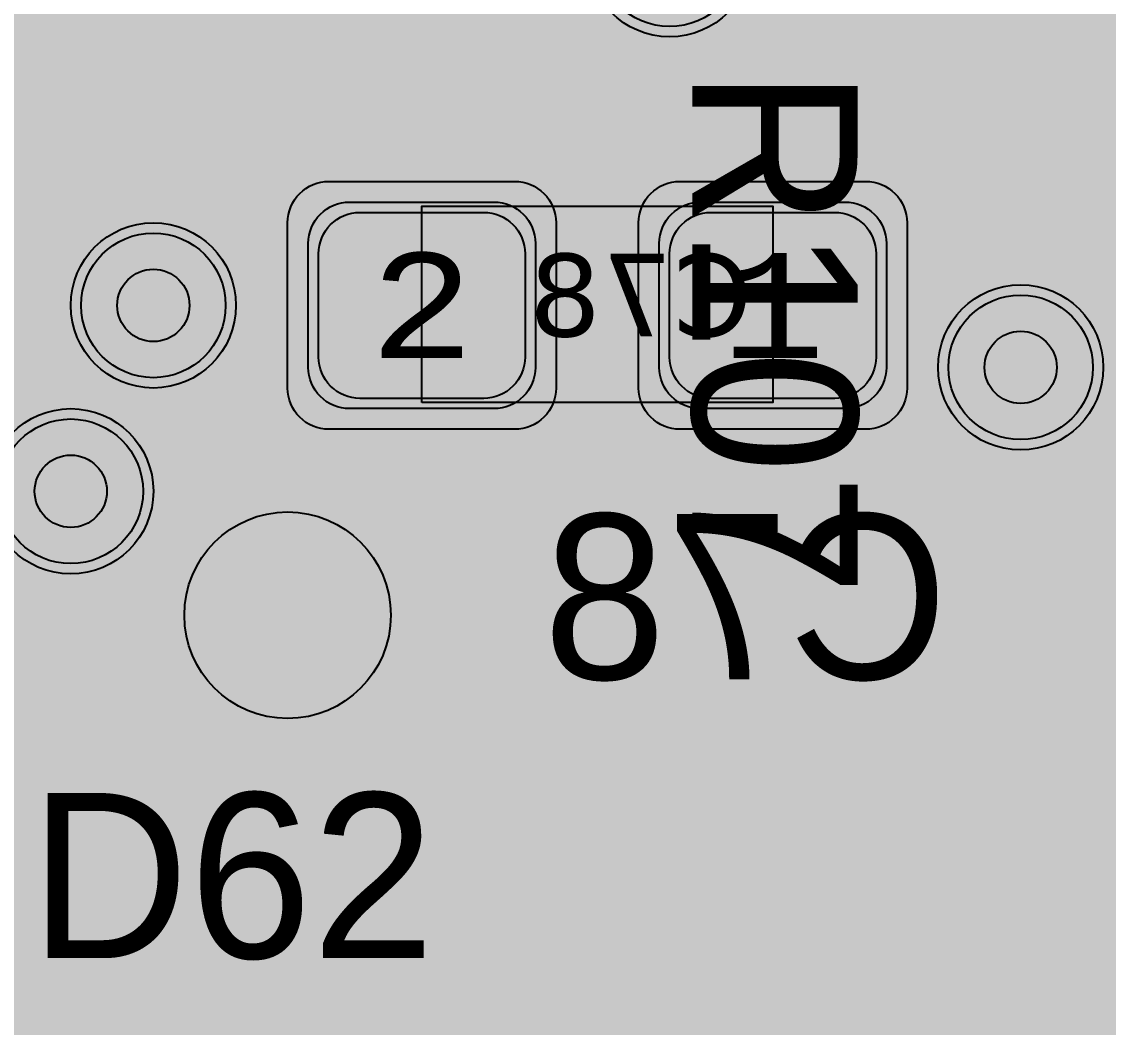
# Model space of a CAD drawing. Extents: x -28 to 199, y -61 to 255.
# Drawn here: x 115.46 to 120.72, y 153.51 to 158.37 of the extents above; entities that cross this region are included whole.
import ezdxf
from ezdxf.enums import TextEntityAlignment as Align

# ---------------------------------------------------------------- set-up
doc = ezdxf.new("R2010")
doc.units = 0
doc.header["$MEASUREMENT"] = 0
for name, color, linetype in [('ASSEMBLY_OUTLINES_BTM', 191, 'CONTINUOUS'), ('ASSEMBLY_PART_NUMBERS_BTM', 191, 'CONTINUOUS'), ('ASSEMBLY_PART_NUMBERS_TOP', 102, 'CONTINUOUS'), ('ASSEMBLY_REF_DES_BTM', 191, 'CONTINUOUS'), ('DRILL_DRAWING', 21, 'CONTINUOUS'), ('GENERATED_SILKSCREEN_BTM', 255, 'CONTINUOUS'), ('GENERATED_SILKSCREEN_TOP', 140, 'CONTINUOUS'), ('MOUNTING_HOLES_LAYER_2', 42, 'CONTINUOUS'), ('MOUNTING_HOLES_LAYER_3', 42, 'CONTINUOUS'), ('MOUNTING_HOLES_LAYER_BOT21', 42, 'CONTINUOUS'), ('MOUNTING_HOLES_LAYER_TOP', 42, 'CONTINUOUS'), ('PART_PADS_SMD_BTM', 10, 'CONTINUOUS'), ('PIN_NUMBERS_BTM', 8, 'CONTINUOUS'), ('PIN_NUMBERS_TOP', 8, 'CONTINUOUS'), ('PLACEMENT_OUTLINES_BTM', 222, 'CONTINUOUS'), ('PLANE_DATA_LAYER_TOP', 150, 'CONTINUOUS'), ('PLANE_SHAPES_LAYER_2', 230, 'CONTINUOUS'), ('PLANE_SHAPES_LAYER_3', 81, 'CONTINUOUS'), ('PLANE_SHAPES_LAYER_TOP', 150, 'CONTINUOUS'), ('SILKSCREEN_OUTLINES_BTM', 211, 'CONTINUOUS'), ('SILKSCREEN_REF_DES_BTM', 211, 'CONTINUOUS'), ('SILKSCREEN_REF_DES_TOP', 150, 'CONTINUOUS'), ('SOLDERMASK_PADS_BTM', 12, 'CONTINUOUS'), ('SOLDERPASTE_PADS_BTM', 12, 'CONTINUOUS'), ('TRACES_LAYER_2', 230, 'CONTINUOUS'), ('TRACES_LAYER_BOTTOM', 10, 'CONTINUOUS'), ('TRACES_LAYER_TOP', 150, 'CONTINUOUS'), ('VIA_HOLES_LAYER_2', 30, 'CONTINUOUS'), ('VIA_HOLES_LAYER_3', 30, 'CONTINUOUS'), ('VIA_HOLES_LAYER_BOTTOM', 30, 'CONTINUOUS'), ('VIA_HOLES_LAYER_TOP', 30, 'CONTINUOUS'), ('VIA_PADS_LAYER_2', 230, 'CONTINUOUS'), ('VIA_PADS_LAYER_3', 81, 'CONTINUOUS'), ('VIA_PADS_LAYER_BOTTOM', 10, 'CONTINUOUS'), ('VIA_PADS_LAYER_TOP', 150, 'CONTINUOUS')]:
    doc.layers.add(name, color=color, linetype=linetype)
doc.styles.add('COURIER_NEW', font='COUR.TTF')
doc.styles.add('VERDANA', font='verdana.TTF')
doc.styles.add('VERIBEST_GERBER_0', font='txt')

msp = doc.modelspace()

# ---------------------------------------------------------------- hatches: boundary and pattern name
at = {"layer": 'MOUNTING_HOLES_LAYER_2'}
h = msp.add_hatch(color=256, dxfattribs=at)
edge = h.paths.add_edge_path()
edge.add_arc((116.75, 155.5), 0.5, 0, 360)
at = {"layer": 'MOUNTING_HOLES_LAYER_3'}
h = msp.add_hatch(color=256, dxfattribs=at)
edge = h.paths.add_edge_path()
edge.add_arc((116.75, 155.5), 0.5, 0, 360)
at = {"layer": 'MOUNTING_HOLES_LAYER_BOT21'}
h = msp.add_hatch(color=256, dxfattribs=at)
edge = h.paths.add_edge_path()
edge.add_arc((116.75, 155.5), 0.5, 0, 360)
at = {"layer": 'MOUNTING_HOLES_LAYER_TOP'}
h = msp.add_hatch(color=256, dxfattribs=at)
edge = h.paths.add_edge_path()
edge.add_arc((116.75, 155.5), 0.5, 0, 360)
at = {"layer": 'PLANE_DATA_LAYER_TOP'}
h = msp.add_hatch(color=256, dxfattribs=at)
h.paths.add_polyline_path([(133, 153.853893, -0.1385740107174842), (132.988731, 153.814013, 0.2825710428868531), (132.988731, 153.185987, -0.1385740107174842), (133, 153.146107), (133, 152.850505, -0.198909955685367), (132.977682, 152.796624), (132.047111, 151.866053, 0.1989122151386141), (131.900664, 151.5125), (131.900664, 149.0762, -0.414213562373095), (131.824464, 149), (116.917122, 149, -0.414213562373095), (116.840922, 149.0762), (116.840922, 149.076201, -0.1989099556853327), (116.86324, 149.130082), (120.011716, 152.278558, -0.2121765103081674), (120.069475, 152.300777, 2.5994044520858672), (119.500777, 152.869475, -0.0127260232625864), (119.500876, 152.865598), (119.500876, 152.865597, -0.1989099556854013), (119.478558, 152.811716), (116.06616, 149.399318, -0.1989133663344485), (116.012278, 149.377), (114.8262, 149.377, -0.414213562373095), (114.75, 149.4532), (114.75, 149.885279, -0.1989099556853327), (114.772318, 149.93916), (117.211716, 152.378558, -0.2121765103082757), (117.269475, 152.400777, 2.5994044520858672), (116.700777, 152.969475, -0.012726023262584), (116.700876, 152.965598), (116.700876, 152.965597, -0.1989099556853327), (116.678558, 152.911716), (114.880082, 151.11324, -0.6681819935815162), (114.75, 151.167121), (114.75, 155.5988, -0.414213562373095), (114.8262, 155.675), (115.246078, 155.675, -0.1860894746345807), (115.29723, 155.65528, 0.1771017640591394), (115.679123, 155.500363, -0.3837047465437007), (115.752483, 155.429575, 0.9653635895788941), (117.75, 155.499999), (117.75, 155.5, 0.4499914754165076), (116.6297, 156.492737, -0.678160657795134), (116.561875, 156.617022, 0.1458601094872009), (116.696178, 156.932387, -0.381510988498814), (116.771893, 157), (121.010758, 157, -0.5383921361414895), (121.080801, 156.893793, 1.2260197911428208), (123, 156.5), (123, 156.500003, 0.0155953760003394), (122.998055, 156.562339, -0.0155850900867968), (122.997907, 156.567086), (122.997907, 156.56709, -0.6681819935816116), (123.127989, 156.620971), (125.050682, 154.698278, -0.1989099556853327), (125.073, 154.644397), (125.073, 153.551853, -0.2121757463619228), (125.04787, 153.4953, 0.2121743865971751), (124.85, 153.050001), (124.85, 153.05, 0.9999999999999999), (126.05, 153.05), (126.05, 153.050001, 0.2121743865971751), (125.85213, 153.4953, -0.212175746361959), (125.827, 153.551853), (125.827, 154.685964, -0.1107558287851341), (125.834298, 154.718505, 0.110755040111671), (125.875, 154.899999), (125.875, 154.9, 0.1989121882725186), (125.75052, 155.20052), (124.081122, 156.869918, -0.1989099556853327), (124.058804, 156.923799), (124.058804, 156.9238, -0.414213562373095), (124.135004, 157), (125.760758, 157, -0.5383921361414895), (125.830801, 156.893793, 1.5163124244314565), (127.669199, 156.893793, -0.5383921361414894), (127.739242, 157), (128.1738, 157, -0.414213562373095), (128.25, 156.9238), (128.25, 156.3, 0.414213562373095), (128.7, 155.85), (129.3, 155.85, 0.414213562373095), (129.75, 156.3), (129.75, 156.9238, -0.414213562373095), (129.8262, 157), (130.5238, 157, -0.414213562373095), (130.6, 156.9238), (130.6, 156.7, 0.414213562373095), (131.05, 156.25), (131.75, 156.25, 0.3241649784330002), (132.177594, 156.559774, -0.7244577928817454), (132.322406, 156.559774, 0.3241649784330001), (132.75, 156.25), (132.9238, 156.25, -0.414213562373095), (133, 156.1738)], flags=0)
h.paths.add_polyline_path([(129.20000000000002, 153.2, -0.9999999999999999), (130.4, 153.2, -0.9999999999999999)], flags=0)
h.paths.add_polyline_path([(130.9, 153.5, -0.9999999999999999), (132.1, 153.5, -0.9999999999999999)], flags=0)
at = {"layer": 'PLANE_SHAPES_LAYER_2'}
h = msp.add_hatch(color=256, dxfattribs=at)
h.paths.add_polyline_path([(169.5, 129.25), (149.5, 129.25), (142.25, 122), (142.25, 90.5), (147.5, 90.5), (147.5, 80), (154, 80), (154, 69.25), (131.75, 69.25), (131.75, 73.25), (121.25, 73.25), (121.25, 81), (110.5, 81), (110.5, 125.75), (106.5, 125.75), (106.5, 128.75), (93.5, 128.75), (93.5, 120.25), (91.75, 120.25), (91.75, 121.5), (80, 121.5), (80, 118.25), (73.25, 118.25), (73.25, 124.5), (67.5, 124.5), (67.5, 128), (57.75, 128), (57.75, 120.25), (55.25, 120.25), (55.25, 121.5), (47.5, 121.5), (47.5, 119), (35, 119), (35, 134.75), (32.75, 134.75), (32.75, 159.75), (29.25, 159.75), (29.25, 175.25), (22.5, 175.25), (22.5, 195.25), (17.25, 195.25), (17.25, 198), (22.5, 198), (22.5, 216.5), (40.25, 216.5), (40.25, 235.5), (54.5, 235.5), (54.5, 254), (87.25, 254), (87.25, 236.25), (86.25, 236.25), (86.25, 228.75), (81, 228.75), (81, 218.75), (95.25, 218.75), (95.25, 194.5), (87, 194.5), (87, 172), (131.1, 172), (131.1, 208.75), (115.5, 208.75), (115.5, 213.75), (106.75, 213.75), (106.75, 218.75), (110.25, 222.25), (110.25, 226.25), (142.5, 226.25), (142.5, 221.5), (160.5, 221.5), (160.5, 240.75), (169.5, 240.75)])
h.paths.add_polyline_path([(35.5, 149.5), (41.75, 149.5), (41.75, 152), (39.25, 152), (39.25, 154), (37.75, 154), (37.75, 152), (35.5, 152)], flags=16)
h.paths.add_polyline_path([(37.5, 125.75), (37.5, 128.75), (42.75, 128.75), (42.75, 125.75)], flags=16)
h.paths.add_polyline_path([(52, 127.75), (52, 130.75), (54.25, 130.75), (54.25, 127.75)], flags=16)
h.paths.add_polyline_path([(50.75, 219.5), (50.75, 226.5), (71.75, 226.5), (71.75, 219.5)], flags=16)
h.paths.add_polyline_path([(66.5, 150.75), (66.5, 177.5), (72.25, 177.5), (72.25, 150.75)], flags=16)
h.paths.add_polyline_path([(47.25, 185.25), (73, 185.25), (73, 188.25), (70.25, 188.25), (70.25, 191), (47.25, 191)], flags=16)
h.paths.add_polyline_path([(84.5, 208), (84.5, 212.75), (85, 212.75), (85, 208)], flags=16)
h.paths.add_polyline_path([(61.5, 137.25), (87.75, 137.25), (87.75, 140.5), (84.75, 140.5), (84.75, 143), (61.5, 143)], flags=16)
h.paths.add_polyline_path([(88.75, 127), (88.75, 130), (91, 130), (91, 127)], flags=16)
h.paths.add_polyline_path([(85.5, 130.25), (85.5, 132.5), (91, 132.5), (91, 130.25)], flags=16)
h.paths.add_polyline_path([(108.75, 142.25), (135.75, 142.25), (135.75, 145.75), (132.25, 145.75), (132.25, 149), (108.75, 149)], flags=16)
h.paths.add_polyline_path([(114.25, 126.75), (140.75, 126.75), (140.75, 129.75), (137.25, 129.75), (137.25, 133), (114.25, 133)], flags=16)
h.paths.add_polyline_path([(155.25, 180.25), (166.25, 180.25), (166.25, 186.25), (152.25, 186.25), (152.25, 183), (155.25, 183)], flags=16)
at = {"layer": 'PLANE_SHAPES_LAYER_3'}
h = msp.add_hatch(color=256, dxfattribs=at)
h.paths.add_polyline_path([(169.5, 129.25), (149.5, 129.25), (142.25, 122), (142.25, 90.5), (147.5, 90.5), (147.5, 80), (154, 80), (154, 69.25), (131.75, 69.25), (131.75, 73.25), (121.25, 73.25), (121.25, 81), (110.5, 81), (110.5, 125.75), (106.5, 125.75), (106.5, 128.75), (93.5, 128.75), (93.5, 120.25), (91.75, 120.25), (91.75, 121.5), (80, 121.5), (80, 118.25), (73.25, 118.25), (73.25, 124.5), (67.5, 124.5), (67.5, 127.75), (58.25, 127.75), (58.25, 130.25), (88.75, 130.25), (88.75, 127), (91, 127), (91, 132.5), (55, 132.5), (55, 131.25), (52, 131.25), (52, 127.75), (55, 127.75), (55, 127.25), (57.75, 127.25), (57.75, 120.25), (55.25, 120.25), (55.25, 121.5), (47.5, 121.5), (47.5, 119), (35, 119), (35, 134.75), (32.75, 134.75), (32.75, 159.75), (29.25, 159.75), (29.25, 175.25), (22.5, 175.25), (22.5, 195.25), (17.25, 195.25), (17.25, 198), (22.5, 198), (22.5, 216.5), (40.25, 216.5), (40.25, 235.5), (54.5, 235.5), (54.5, 254), (87.25, 254), (87.25, 236.25), (86.25, 236.25), (86.25, 228.75), (81, 228.75), (81, 218.75), (95.25, 218.75), (95.25, 194.5), (87, 194.5), (87, 172), (131.1, 172), (131.1, 208.75), (115.5, 208.75), (115.5, 213.75), (106.75, 213.75), (106.75, 218.75), (110.25, 222.25), (110.25, 226.25), (142.5, 226.25), (142.5, 221.5), (160.5, 221.5), (160.5, 240.75), (169.5, 240.75)])
h.paths.add_polyline_path([(35.5, 149.5), (41.75, 149.5), (41.75, 152), (39.25, 152), (39.25, 154), (37.75, 154), (37.75, 152), (35.5, 152)], flags=16)
h.paths.add_polyline_path([(37.5, 125.75), (37.5, 128.75), (42.75, 128.75), (42.75, 125.75)], flags=16)
h.paths.add_polyline_path([(50.75, 219.5), (50.75, 226.5), (71.75, 226.5), (71.75, 219.5)], flags=16)
h.paths.add_polyline_path([(66.5, 150.75), (66.5, 177.5), (72.25, 177.5), (72.25, 150.75)], flags=16)
h.paths.add_polyline_path([(47.25, 185.25), (73, 185.25), (73, 188.25), (70.25, 188.25), (70.25, 191), (47.25, 191)], flags=16)
h.paths.add_polyline_path([(84.5, 208), (84.5, 212.75), (85, 212.75), (85, 208)], flags=16)
h.paths.add_polyline_path([(61.5, 137.25), (87.75, 137.25), (87.75, 140.5), (84.75, 140.5), (84.75, 143), (61.5, 143)], flags=16)
h.paths.add_polyline_path([(108.75, 142.25), (135.75, 142.25), (135.75, 145.75), (132.25, 145.75), (132.25, 149), (108.75, 149)], flags=16)
h.paths.add_polyline_path([(114.25, 126.75), (140.75, 126.75), (140.75, 129.75), (137.25, 129.75), (137.25, 133), (114.25, 133)], flags=16)
h.paths.add_polyline_path([(155.25, 180.25), (166.25, 180.25), (166.25, 186.25), (152.25, 186.25), (152.25, 183), (155.25, 183)], flags=16)
at = {"layer": 'VIA_HOLES_LAYER_2'}
h = msp.add_hatch(color=256, dxfattribs=at)
edge = h.paths.add_edge_path()
edge.add_arc((116.1, 157), 0.175, 0, 360)
h = msp.add_hatch(color=256, dxfattribs=at)
edge = h.paths.add_edge_path()
edge.add_arc((120.3, 156.7), 0.175, 0, 360)
h = msp.add_hatch(color=256, dxfattribs=at)
edge = h.paths.add_edge_path()
edge.add_arc((115.7, 156.1), 0.175, 0, 360)
at = {"layer": 'VIA_HOLES_LAYER_3'}
h = msp.add_hatch(color=256, dxfattribs=at)
edge = h.paths.add_edge_path()
edge.add_arc((116.1, 157), 0.175, 0, 360)
h = msp.add_hatch(color=256, dxfattribs=at)
edge = h.paths.add_edge_path()
edge.add_arc((120.3, 156.7), 0.175, 0, 360)
h = msp.add_hatch(color=256, dxfattribs=at)
edge = h.paths.add_edge_path()
edge.add_arc((115.7, 156.1), 0.175, 0, 360)
at = {"layer": 'VIA_HOLES_LAYER_BOTTOM'}
h = msp.add_hatch(color=256, dxfattribs=at)
edge = h.paths.add_edge_path()
edge.add_arc((116.1, 157), 0.175, 0, 360)
h = msp.add_hatch(color=256, dxfattribs=at)
edge = h.paths.add_edge_path()
edge.add_arc((120.3, 156.7), 0.175, 0, 360)
h = msp.add_hatch(color=256, dxfattribs=at)
edge = h.paths.add_edge_path()
edge.add_arc((115.7, 156.1), 0.175, 0, 360)
at = {"layer": 'VIA_HOLES_LAYER_TOP'}
h = msp.add_hatch(color=256, dxfattribs=at)
edge = h.paths.add_edge_path()
edge.add_arc((116.1, 157), 0.175, 0, 360)
h = msp.add_hatch(color=256, dxfattribs=at)
edge = h.paths.add_edge_path()
edge.add_arc((120.3, 156.7), 0.175, 0, 360)
h = msp.add_hatch(color=256, dxfattribs=at)
edge = h.paths.add_edge_path()
edge.add_arc((115.7, 156.1), 0.175, 0, 360)

# ---------------------------------------------------------------- linework, layer by layer
at = {"layer": 'ASSEMBLY_OUTLINES_BTM'}
msp.add_lwpolyline([(117.4, 156.53), (117.4, 157.48), (119.1, 157.48), (119.1, 156.53)], close=True, dxfattribs=at)
at = {"layer": 'GENERATED_SILKSCREEN_BTM', "const_width": 0.15}
for points in [[(118.542098, 157.480005, 1.22306e-05), (118.542089, 157.479995), (117.957911, 157.479995, 1.22306e-05), (117.957902, 157.480005), (118.542098, 157.480005)], [(118.533844, 156.529995), (117.966156, 156.529995, 1.1642e-05), (117.966164, 156.530005), (118.533836, 156.530005, 1.1642e-05), (118.533844, 156.529995)]]:
    msp.add_lwpolyline(points, format="xyb", dxfattribs=at)
for points in [[(117.7948, 155.6812), (117.8204, 155.6044), (117.7948, 155.5276), (117.7948, 155.5252), (117.794, 155.522), (117.794, 155.2748), (117.794, 155.2724), (117.7948, 155.27), (117.7956, 155.2668), (117.7988, 155.2636), (117.8788, 155.1812), (117.8828, 155.178), (117.8868, 155.1772), (117.89, 155.1764), (118.1836, 155.1764), (118.186, 155.1764), (118.1884, 155.1772), (118.1916, 155.178), (118.1948, 155.1812), (118.2748, 155.2636), (118.2788, 155.2668), (118.2796, 155.27), (118.2796, 155.2748), (118.2796, 155.522), (118.2796, 155.5252), (118.2796, 155.5268), (118.2788, 155.5276), (118.2532, 155.6044), (118.2788, 155.6812), (118.2796, 155.682), (118.2796, 155.6868), (118.2796, 155.8788), (118.2796, 155.882), (118.2788, 155.886), (118.2748, 155.89), (118.1948, 155.9724), (118.1916, 155.9748), (118.1884, 155.9756), (118.186, 155.9764), (118.1836, 155.9764), (117.89, 155.9764), (117.8868, 155.9756), (117.8828, 155.9748), (117.8788, 155.9724), (117.7988, 155.89), (117.7956, 155.8852), (117.7948, 155.882), (117.794, 155.8788), (117.794, 155.6868), (117.794, 155.6836), (117.7948, 155.682), (117.7948, 155.6812)], [(118.2476, 155.87), (118.2476, 155.6884), (118.226, 155.6196), (117.8492, 155.6196), (117.826, 155.6884), (117.826, 155.87), (117.8972, 155.9436), (118.1756, 155.9436), (118.2476, 155.87)], [(118.9772, 155.2004), (118.9788, 155.1948), (118.978, 155.1892), (118.9748, 155.1844), (118.97, 155.1812), (118.9644, 155.1796), (118.9588, 155.1788), (118.954, 155.1804), (118.95, 155.1852), (118.5188, 155.9524), (118.5172, 155.9564), (118.5172, 155.9596), (118.5172, 155.9628), (118.5188, 155.966), (118.5212, 155.9708), (118.5244, 155.974), (118.5284, 155.9756), (118.5324, 155.9764), (119.0724, 155.9764), (119.078, 155.9748), (119.0828, 155.9708), (119.0852, 155.966), (119.086, 155.9596), (119.0852, 155.954), (119.0828, 155.9484), (119.078, 155.9444), (119.0724, 155.9436), (118.5596, 155.9436), (118.9772, 155.2004)], [(119.7004, 155.1796), (119.8348, 155.2892), (119.8388, 155.2916), (119.8396, 155.2948), (119.8412, 155.298), (119.842, 155.302), (119.842, 155.8508), (119.8412, 155.8548), (119.8396, 155.858), (119.838, 155.8596), (119.8372, 155.8612), (119.8356, 155.8636), (119.7004, 155.9732), (119.698, 155.974), (119.6956, 155.9748), (119.6948, 155.9756), (119.6916, 155.9764), (119.422, 155.9764), (119.418, 155.9756), (119.4164, 155.9748), (119.414, 155.974), (119.4116, 155.9732), (119.2764, 155.8636), (119.2732, 155.8596), (119.2716, 155.8532), (119.2724, 155.8484), (119.274, 155.8444), (119.2764, 155.8412), (119.2804, 155.838), (119.2844, 155.8356), (119.2884, 155.8348), (119.2924, 155.8348), (119.2956, 155.8372), (119.4276, 155.9436), (119.686, 155.9436), (119.8092, 155.8428), (119.8092, 155.31), (119.686, 155.2092), (119.4276, 155.2092), (119.2956, 155.3156), (119.2924, 155.3172), (119.2884, 155.318), (119.2844, 155.3172), (119.2804, 155.3148), (119.2764, 155.3116), (119.274, 155.3076), (119.2724, 155.3028), (119.2716, 155.298), (119.2732, 155.2932), (119.2764, 155.2892), (119.4116, 155.1796), (119.4148, 155.178), (119.4156, 155.1772), (119.418, 155.1772), (119.4188, 155.1764), (119.4196, 155.1764), (119.422, 155.1764), (119.6916, 155.1764), (119.6948, 155.1772), (119.698, 155.178), (119.7004, 155.1796)], [(118.2476, 155.5188), (118.2476, 155.282), (118.1756, 155.2092), (117.8972, 155.2092), (117.826, 155.282), (117.826, 155.5188), (117.8492, 155.5876), (118.226, 155.5876), (118.2476, 155.5188)]]:
    msp.add_lwpolyline(points, dxfattribs=at)
at = {"layer": 'GENERATED_SILKSCREEN_TOP', "const_width": 0.15}
for points in [[(119.2092, 157.4752), (119.2108, 157.4728), (119.2148, 157.472), (119.2188, 157.4696), (119.2228, 157.4696), (119.3876, 157.4696), (119.3916, 157.4696), (119.394, 157.472), (119.3964, 157.472), (119.3972, 157.4728), (119.398, 157.4736), (119.4004, 157.4752), (119.51, 157.6112), (119.5116, 157.6152), (119.5124, 157.6176), (119.5132, 157.6216), (119.5132, 158.0248), (119.5116, 158.032), (119.5076, 158.036), (119.5036, 158.0408), (119.4972, 158.0424), (118.7292, 158.0424), (118.7228, 158.0408), (118.7188, 158.0368), (118.7164, 158.032), (118.7156, 158.0264), (118.7164, 158.02), (118.7188, 158.0144), (118.7228, 158.0104), (118.7292, 158.0088), (119.0972, 158.0088), (119.0972, 157.6328), (118.7244, 157.5016), (118.7188, 157.4984), (118.7156, 157.4928), (118.7148, 157.4864), (118.7164, 157.4816), (118.7196, 157.4768), (118.7236, 157.4728), (118.7284, 157.4704), (118.7348, 157.472), (119.1076, 157.6032), (119.2092, 157.4752)], [(119.4804, 158.0088), (119.4804, 157.6256), (119.3796, 157.5016), (119.2308, 157.5016), (119.1292, 157.6256), (119.1292, 158.0088), (119.4804, 158.0088)], [(118.746, 157.1704), (118.7452, 157.1768), (118.7412, 157.18), (118.7356, 157.1824), (118.7292, 157.1832), (118.7236, 157.1824), (118.718, 157.18), (118.714, 157.1768), (118.7132, 157.1704), (118.7132, 156.8584), (118.714, 156.8528), (118.718, 156.848), (118.7236, 156.8456), (118.7292, 156.8448), (118.7356, 156.8456), (118.7412, 156.848), (118.7452, 156.8528), (118.746, 156.8584), (118.746, 156.9992), (119.4972, 156.9992), (119.5028, 157), (119.5068, 157.0024), (119.5092, 157.0064), (119.51, 157.012), (119.5108, 157.016), (119.5108, 157.02), (119.5092, 157.0232), (119.506, 157.0264), (119.2868, 157.1824), (119.2812, 157.1848), (119.2764, 157.1848), (119.2708, 157.1824), (119.2668, 157.1784), (119.2636, 157.1736), (119.262, 157.168), (119.2636, 157.1624), (119.2676, 157.1584), (119.4468, 157.0304), (118.746, 157.0304), (118.746, 157.1704)], [(119.4004, 156.5504), (119.51, 156.416), (119.5108, 156.4128), (119.5116, 156.4104), (119.5124, 156.4096), (119.5132, 156.4064), (119.5132, 156.1368), (119.5124, 156.1336), (119.5124, 156.1328), (119.5116, 156.132), (119.5108, 156.1296), (119.51, 156.1264), (119.4004, 155.992), (119.3972, 155.9896), (119.3932, 155.9888), (119.3908, 155.9872), (119.3876, 155.9864), (118.8388, 155.9864), (118.8364, 155.9872), (118.8308, 155.9888), (118.8292, 155.9896), (118.826, 155.992), (118.7164, 156.1264), (118.7156, 156.1296), (118.7148, 156.1312), (118.714, 156.1328), (118.7132, 156.1344), (118.7132, 156.1368), (118.7132, 156.4064), (118.714, 156.4096), (118.7148, 156.4128), (118.7164, 156.416), (118.826, 156.5504), (118.8276, 156.552), (118.8284, 156.5536), (118.8308, 156.5552), (118.8364, 156.5568), (118.8388, 156.5576), (119.3876, 156.5576), (119.3908, 156.5568), (119.3932, 156.5552), (119.3964, 156.5536), (119.4004, 156.5504)], [(119.3796, 156.5248), (118.8468, 156.5248), (118.8068, 156.4776), (119.438, 156.0904), (119.4804, 156.1432), (119.4804, 156.4016), (119.3796, 156.5248)], [(118.786, 156.452), (118.746, 156.4016), (118.746, 156.1432), (118.8468, 156.0184), (119.3796, 156.0184), (119.4172, 156.0656), (118.786, 156.452)], [(118.7372, 155.6912), (118.7316, 155.6928), (118.726, 155.692), (118.7212, 155.688), (118.718, 155.684), (118.7164, 155.6784), (118.7156, 155.6728), (118.718, 155.668), (118.722, 155.664), (119.4892, 155.2328), (119.4932, 155.2312), (119.4964, 155.2312), (119.4996, 155.2312), (119.5028, 155.2328), (119.5076, 155.2352), (119.5108, 155.2384), (119.5124, 155.2424), (119.5132, 155.2464), (119.5132, 155.7864), (119.5116, 155.792), (119.5076, 155.796), (119.5028, 155.7992), (119.4964, 155.8), (119.4908, 155.7992), (119.4852, 155.796), (119.4812, 155.792), (119.4804, 155.7864), (119.4804, 155.2736), (118.7372, 155.6912)], [(116.038, 154.6232), (116.034, 154.6248), (116.0308, 154.6256), (116.0276, 154.6264), (115.6228, 154.6264), (115.6172, 154.6248), (115.6124, 154.6208), (115.6084, 154.616), (115.6068, 154.6104), (115.6068, 153.8424), (115.6084, 153.836), (115.6124, 153.832), (115.6172, 153.8272), (115.6228, 153.8264), (116.0276, 153.8264), (116.0308, 153.8264), (116.0324, 153.8272), (116.034, 153.828), (116.038, 153.8296), (116.1732, 153.9392), (116.1756, 153.9424), (116.1764, 153.944), (116.178, 153.948), (116.1788, 153.952), (116.1788, 154.5008), (116.178, 154.5048), (116.1764, 154.5072), (116.1764, 154.5096), (116.1756, 154.5104), (116.174, 154.5112), (116.1732, 154.5128), (116.038, 154.6232)], [(116.7948, 154.6232), (116.9292, 154.5136), (116.9332, 154.5096), (116.934, 154.5032), (116.9332, 154.4984), (116.9316, 154.4944), (116.9292, 154.4912), (116.9252, 154.488), (116.9212, 154.4856), (116.9172, 154.4848), (116.9132, 154.4848), (116.91, 154.4872), (116.7788, 154.5936), (116.5196, 154.5936), (116.3964, 154.4928), (116.3964, 154.2056), (116.5052, 154.2944), (116.5084, 154.2952), (116.51, 154.296), (116.5108, 154.296), (116.5108, 154.2968), (116.5148, 154.2976), (116.7844, 154.2976), (116.7876, 154.2968), (116.7876, 154.296), (116.7892, 154.296), (116.7916, 154.2952), (116.794, 154.2944), (116.9292, 154.1856), (116.93, 154.1832), (116.9316, 154.1824), (116.9324, 154.1816), (116.9324, 154.18), (116.934, 154.1744), (116.9348, 154.172), (116.9348, 153.952), (116.934, 153.948), (116.9324, 153.9448), (116.9316, 153.9416), (116.9292, 153.9392), (116.7948, 153.8296), (116.7908, 153.828), (116.79, 153.8272), (116.7884, 153.8272), (116.7868, 153.8264), (116.786, 153.8264), (116.7844, 153.8264), (116.5148, 153.8264), (116.5116, 153.8272), (116.5084, 153.828), (116.5052, 153.8296), (116.3708, 153.9392), (116.3692, 153.9408), (116.3676, 153.9416), (116.366, 153.944), (116.3644, 153.9496), (116.3636, 153.952), (116.3636, 154.5008), (116.3644, 154.5048), (116.366, 154.508), (116.3676, 154.5096), (116.3692, 154.5112), (116.3708, 154.5136), (116.5052, 154.6232), (116.5084, 154.624), (116.5108, 154.6248), (116.5116, 154.6256), (116.5148, 154.6264), (116.7844, 154.6264), (116.7876, 154.6256), (116.7884, 154.6256), (116.7892, 154.6248), (116.7916, 154.624), (116.7948, 154.6232)], [(117.5508, 154.6232), (117.6852, 154.5136), (117.6876, 154.5096), (117.6884, 154.5064), (117.69, 154.504), (117.6908, 154.5008), (117.6908, 154.3912), (117.69, 154.388), (117.6884, 154.3832), (117.6876, 154.3792), (117.6852, 154.3776), (117.1524, 153.9448), (117.1524, 153.8592), (117.6748, 153.8592), (117.6804, 153.8576), (117.6852, 153.8544), (117.6876, 153.8488), (117.6884, 153.8424), (117.6876, 153.8368), (117.6852, 153.8312), (117.6804, 153.828), (117.6748, 153.8264), (117.1356, 153.8264), (117.1292, 153.828), (117.1252, 153.832), (117.1212, 153.836), (117.1196, 153.8424), (117.1196, 153.952), (117.1204, 153.9544), (117.122, 153.96), (117.1236, 153.9624), (117.1252, 153.964), (117.1268, 153.9656), (117.6588, 154.3992), (117.6588, 154.4928), (117.534, 154.5936), (117.2756, 154.5936), (117.1452, 154.4872), (117.1396, 154.4856), (117.134, 154.4864), (117.1292, 154.4888), (117.126, 154.4936), (117.1228, 154.4984), (117.122, 154.504), (117.122, 154.5072), (117.1228, 154.5096), (117.1268, 154.5136), (117.2612, 154.6232), (117.2644, 154.624), (117.2668, 154.6248), (117.2676, 154.6256), (117.2708, 154.6264), (117.5404, 154.6264), (117.5436, 154.6256), (117.5444, 154.6256), (117.5452, 154.6248), (117.5476, 154.624), (117.5508, 154.6232)], [(115.6404, 154.5936), (116.022, 154.5936), (116.1468, 154.4928), (116.1468, 153.96), (116.022, 153.8592), (115.6404, 153.8592), (115.6404, 154.5936)], [(116.3964, 154.164), (116.3964, 153.96), (116.5196, 153.8592), (116.778, 153.8592), (116.9028, 153.96), (116.9028, 154.164), (116.778, 154.2656), (116.5196, 154.2656), (116.3964, 154.164)]]:
    msp.add_lwpolyline(points, dxfattribs=at)
at = {"layer": 'MOUNTING_HOLES_LAYER_2'}
msp.add_circle((116.75, 155.5), 0.5, dxfattribs=at)
at = {"layer": 'MOUNTING_HOLES_LAYER_3'}
msp.add_circle((116.75, 155.5), 0.5, dxfattribs=at)
at = {"layer": 'MOUNTING_HOLES_LAYER_BOT21'}
msp.add_circle((116.75, 155.5), 0.5, dxfattribs=at)
at = {"layer": 'MOUNTING_HOLES_LAYER_TOP'}
msp.add_circle((116.75, 155.5), 0.5, dxfattribs=at)
at = {"layer": 'PART_PADS_SMD_BTM'}
for points in [[(117.95, 156.7, -0.4142135624), (117.75, 156.5), (117.05, 156.5, -0.4142135624), (116.85, 156.7), (116.85, 157.3, -0.4142135624), (117.05, 157.5), (117.75, 157.5, -0.4142135624), (117.95, 157.3)], [(119.65, 156.7, -0.4142135624), (119.45, 156.5), (118.75, 156.5, -0.4142135624), (118.55, 156.7), (118.55, 157.3, -0.4142135624), (118.75, 157.5), (119.45, 157.5, -0.4142135624), (119.65, 157.3)]]:
    msp.add_lwpolyline(points, format="xyb", close=True, dxfattribs=at)
at = {"layer": 'PLACEMENT_OUTLINES_BTM'}
msp.add_lwpolyline([(117.4, 156.53), (117.4, 157.48), (119.1, 157.48), (119.1, 156.53)], close=True, dxfattribs=at)
at = {"layer": 'PLANE_SHAPES_LAYER_TOP'}
msp.add_solid([(114.75, 149), (133, 149), (114.75, 157), (133, 157)], dxfattribs=at)
at = {"layer": 'SILKSCREEN_OUTLINES_BTM'}
msp.add_lwpolyline([(117.4, 156.53), (117.4, 157.48), (119.1, 157.48), (119.1, 156.53)], close=True, dxfattribs=at)
at = {"layer": 'SOLDERMASK_PADS_BTM'}
for points in [[(118.05, 156.6, -0.4142135624), (117.85, 156.4), (116.95, 156.4, -0.4142135624), (116.75, 156.6), (116.75, 157.4, -0.4142135624), (116.95, 157.6), (117.85, 157.6, -0.4142135624), (118.05, 157.4)], [(119.75, 156.6, -0.4142135624), (119.55, 156.4), (118.65, 156.4, -0.4142135624), (118.45, 156.6), (118.45, 157.4, -0.4142135624), (118.65, 157.6), (119.55, 157.6, -0.4142135624), (119.75, 157.4)]]:
    msp.add_lwpolyline(points, format="xyb", close=True, dxfattribs=at)
at = {"layer": 'SOLDERPASTE_PADS_BTM'}
for points in [[(117.9, 156.75, -0.4142135624), (117.7, 156.55), (117.1, 156.55, -0.4142135624), (116.9, 156.75), (116.9, 157.25, -0.4142135624), (117.1, 157.45), (117.7, 157.45, -0.4142135624), (117.9, 157.25)], [(119.6, 156.75, -0.4142135624), (119.4, 156.55), (118.8, 156.55, -0.4142135624), (118.6, 156.75), (118.6, 157.25, -0.4142135624), (118.8, 157.45), (119.4, 157.45, -0.4142135624), (119.6, 157.25)]]:
    msp.add_lwpolyline(points, format="xyb", close=True, dxfattribs=at)
at = {"layer": 'TRACES_LAYER_2', "const_width": 0.5}
msp.add_lwpolyline([(116.1, 157), (116.1, 158.25), (116.2, 158.35), (116.2, 159.6)], dxfattribs=at)
at = {"layer": 'TRACES_LAYER_BOTTOM'}
for points, const_width in [([(114.5, 151.85), (115.137291, 152.487291), (115.137291, 152.537291), (117.279329, 154.679329), (122.094084, 154.679329), (126.668245, 159.25349), (126.668245, 162.123116), (125.966361, 162.825), (124.8, 162.825)], 0.254), ([(128.2, 162.175), (129.277, 162.175), (129.479963, 161.972037), (129.479963, 160.903692), (122.560302, 153.984031), (118.284031, 153.984031), (117.3, 153)], 0.254), ([(122.75, 161.65), (122.75, 158.399135), (122.267144, 157.916279), (115.461031, 157.916279), (114.81, 158.56731), (114.81, 159.05)], 0.35), ([(116.1, 157), (114.6, 157)], 0.35), ([(117.4, 157), (116.1, 157)], 0.35), ([(119.1, 157), (120, 157), (120.3, 156.7)], 0.35), ([(115.7, 156.1), (113.370417, 156.1), (112.420417, 155.15), (110.75, 155.15)], 0.35)]:
    msp.add_lwpolyline(points, dxfattribs=dict(at, const_width=const_width))
at = {"layer": 'TRACES_LAYER_TOP', "const_width": 0.35}
for points in [[(119.75, 159.15), (119.75, 158.257268), (120.107268, 157.9), (122.5, 157.9)], [(113.95, 157.1), (113.95, 156.85), (114.7, 156.1), (115.7, 156.1)]]:
    msp.add_lwpolyline(points, dxfattribs=at)
at = {"layer": 'VIA_HOLES_LAYER_2'}
for centre in [(116.1, 157), (120.3, 156.7), (115.7, 156.1)]:
    msp.add_circle(centre, 0.175, dxfattribs=at)
at = {"layer": 'VIA_HOLES_LAYER_3'}
for centre in [(116.1, 157), (120.3, 156.7), (115.7, 156.1)]:
    msp.add_circle(centre, 0.175, dxfattribs=at)
at = {"layer": 'VIA_HOLES_LAYER_BOTTOM'}
for centre in [(116.1, 157), (120.3, 156.7), (115.7, 156.1)]:
    msp.add_circle(centre, 0.175, dxfattribs=at)
at = {"layer": 'VIA_HOLES_LAYER_TOP'}
for centre in [(116.1, 157), (120.3, 156.7), (115.7, 156.1)]:
    msp.add_circle(centre, 0.175, dxfattribs=at)
at = {"layer": 'VIA_PADS_LAYER_2'}
for centre in [(118.6, 158.7), (116.1, 157), (120.3, 156.7), (115.7, 156.1)]:
    msp.add_circle(centre, 0.4, dxfattribs=at)
at = {"layer": 'VIA_PADS_LAYER_3'}
for centre in [(118.6, 158.7), (116.1, 157), (120.3, 156.7), (115.7, 156.1)]:
    msp.add_circle(centre, 0.4, dxfattribs=at)
at = {"layer": 'VIA_PADS_LAYER_BOTTOM'}
for centre in [(118.6, 158.7), (116.1, 157), (120.3, 156.7), (115.7, 156.1)]:
    msp.add_circle(centre, 0.35, dxfattribs=at)
at = {"layer": 'VIA_PADS_LAYER_TOP'}
for centre in [(118.6, 158.7), (116.1, 157), (120.3, 156.7), (115.7, 156.1)]:
    msp.add_circle(centre, 0.35, dxfattribs=at)

# ---------------------------------------------------------------- texts
at = {"layer": 'ASSEMBLY_PART_NUMBERS_BTM', "style": 'VERIBEST_GERBER_0', "text_generation_flag": 2}
for s, p in [('ERJ-3EKF4701V', (120.21, 162.5)), ('ERJ-3EKF1004V', (120.29, 160.5)), ('MMZ1608A182B', (118.96, 160))]:
    msp.add_text(s, height=2.032, rotation=90, dxfattribs=at).set_placement(p, align=Align.TOP_LEFT)
for s, p in [('TP-1_OSC_OSC', (131.5, 156.04)), ('TP-1_OSC_OSC', (133.5, 156.04)), ('CL10B104KB8SFNC', (118.25, 154.46))]:
    msp.add_text(s, height=2.032, dxfattribs=at).set_placement(p, align=Align.TOP_LEFT)
at = {"layer": 'ASSEMBLY_PART_NUMBERS_TOP', "style": 'VERIBEST_GERBER_0'}
for s, p in [('SPC02SVJN-RC-3POS', (120.54, 176.5)), ('ERJ-3EKF4701V', (117.96, 164.25)), ('ERJ-3EKF4701V', (120.04, 160)), ('ERJ-3GEY0R00V', (122.29, 160))]:
    msp.add_text(s, height=2.032, rotation=270, dxfattribs=at).set_placement(p, align=Align.TOP_LEFT)
msp.add_text('SN74AHCT1G00DBVR', height=2.032, dxfattribs=at).set_placement((99.25, 154.21), align=Align.TOP_LEFT)
at = {"layer": 'ASSEMBLY_REF_DES_BTM', "style": 'VERDANA', "text_generation_flag": 2}
msp.add_text('C78', height=0.4, dxfattribs=at).set_placement((119, 157.25), align=Align.TOP_LEFT)
at = {"layer": 'DRILL_DRAWING', "style": 'VERIBEST_GERBER_0'}
for s, p in [('A', (118.6, 158.7)), ('A', (116.1, 157)), ('A', (120.3, 156.7)), ('A', (115.7, 156.1)), ('T', (116.75, 155.5)), ('A', (115, 154.3)), ('A', (117.3, 153)), ('A', (120.1, 152.9))]:
    msp.add_text(s, height=2, dxfattribs=at).set_placement(p, align=Align.MIDDLE_CENTER)
at = {"layer": 'PIN_NUMBERS_BTM', "style": 'COURIER_NEW'}
for s, p in [('2', (117.4, 157)), ('1', (119.1, 157))]:
    msp.add_text(s, height=0.508, dxfattribs=at).set_placement(p, align=Align.MIDDLE_CENTER)
at = {"layer": 'PIN_NUMBERS_TOP', "style": 'COURIER_NEW'}
for s, p in [('2', (117.4, 157)), ('1', (119.1, 157))]:
    msp.add_text(s, height=0.508, dxfattribs=at).set_placement(p, align=Align.MIDDLE_CENTER)
at = {"layer": 'SILKSCREEN_REF_DES_BTM', "style": 'VERIBEST_GERBER_0', "text_generation_flag": 2}
msp.add_text('C78', height=0.8, dxfattribs=at).set_placement((119.95, 155.99), align=Align.TOP_LEFT)
at = {"layer": 'SILKSCREEN_REF_DES_TOP', "style": 'VERIBEST_GERBER_0'}
msp.add_text('R107', height=0.8, rotation=270, dxfattribs=at).set_placement((119.51, 158.15), align=Align.TOP_LEFT)
msp.add_text('D62', height=0.8, dxfattribs=at).set_placement((115.5, 154.64), align=Align.TOP_LEFT)

doc.saveas('drawing.dxf')
